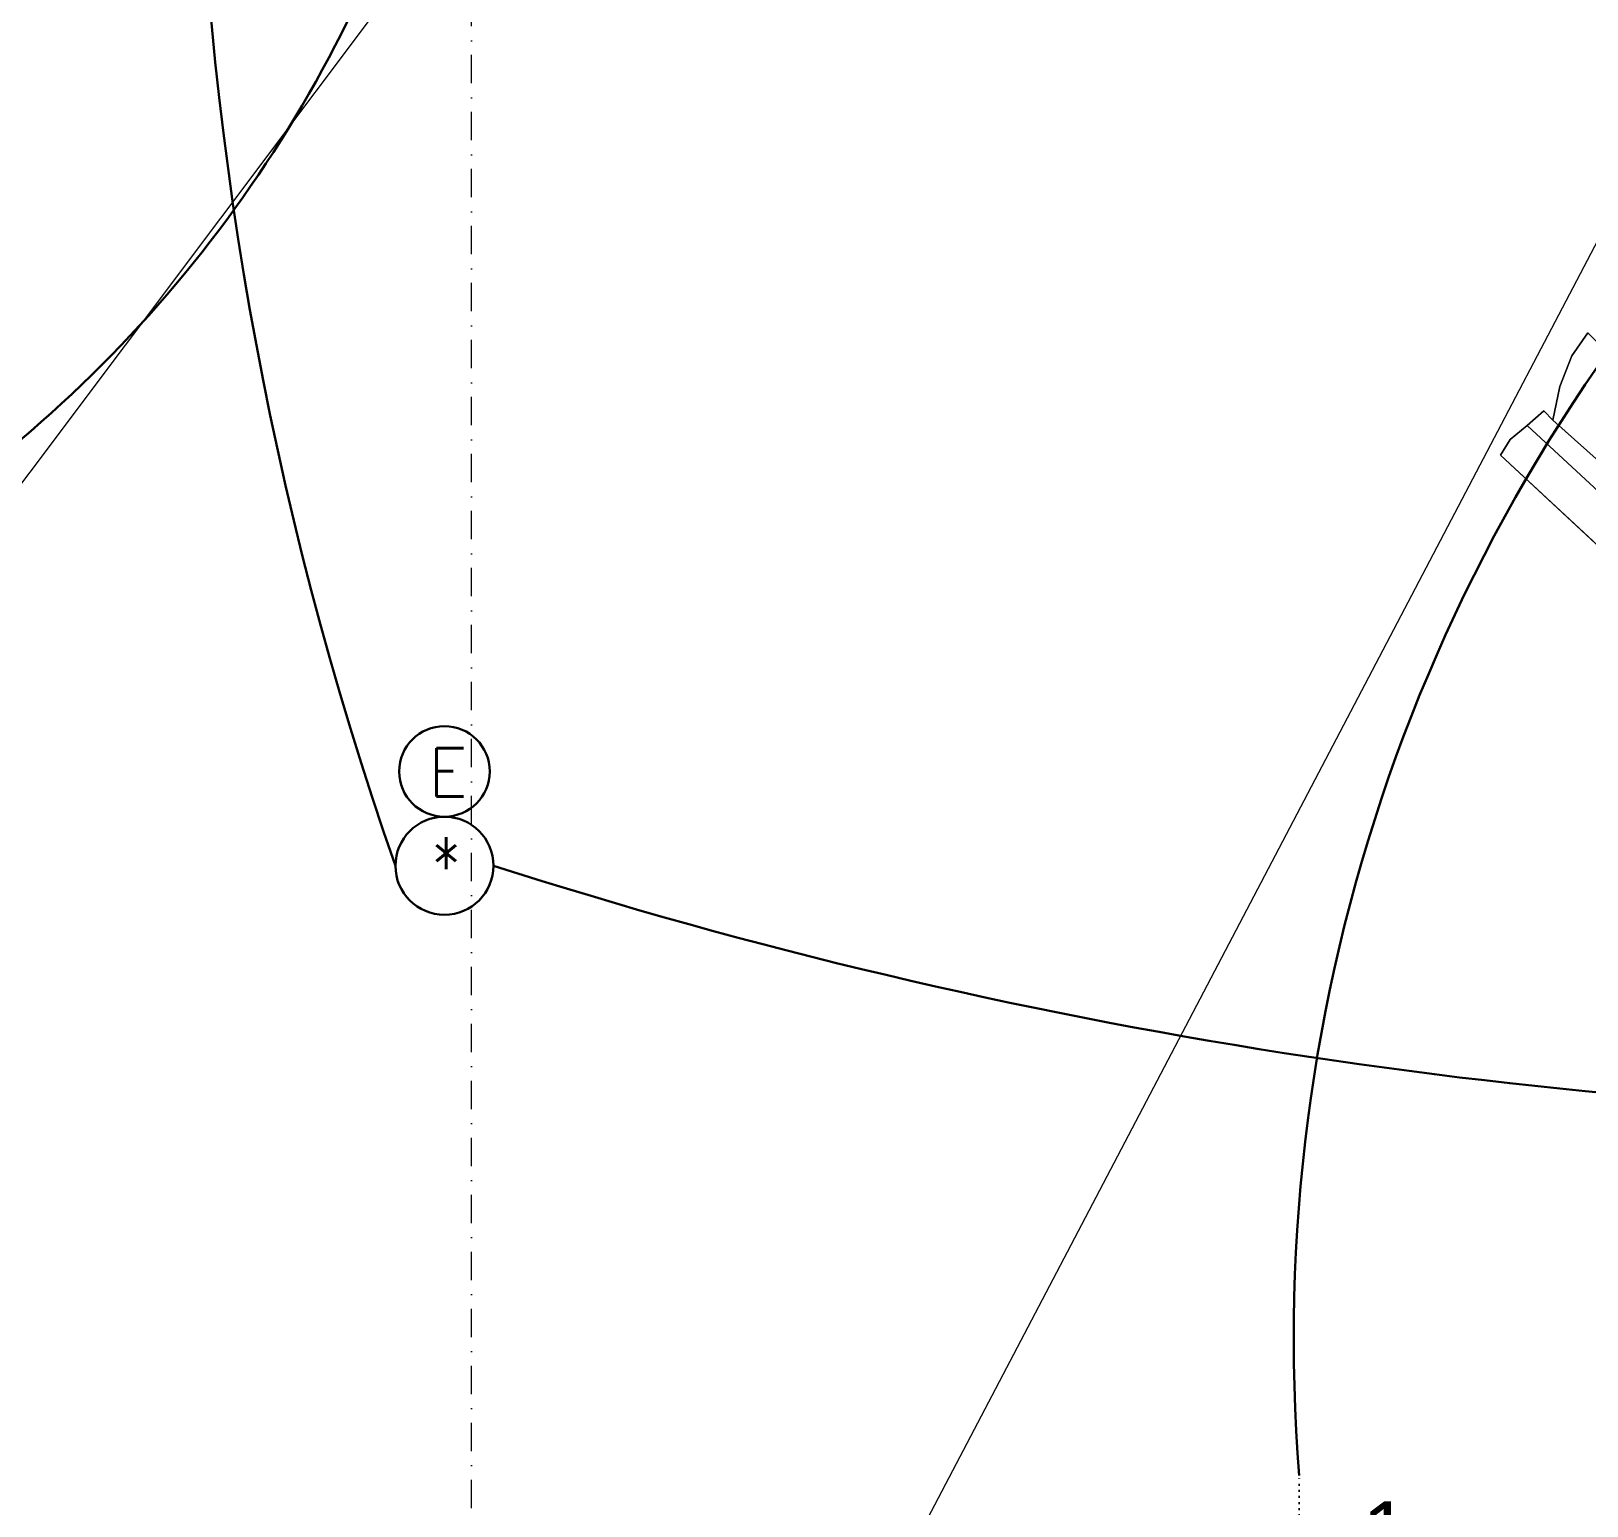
# Model space of a CAD drawing. Extents: x -1701 to 23780, y -363 to 7742.
# Drawn here: x 2525.2 to 2869.1, y 611.3 to 937.3 of the extents above; entities that cross this region are included whole.
import ezdxf
from ezdxf.enums import TextEntityAlignment as Align

# ---------------------------------------------------------------- set-up
doc = ezdxf.new("R2010")
doc.units = 0
doc.header["$LTSCALE"] = 25
doc.header["$MEASUREMENT"] = 0
for name, pattern in [('Audi$0$DASHDOT2', [0.5, 0.25, -0.125, 0, -0.125]), ('Audi$0$DOT2', [0.125, 0, -0.125]), ('Audi$0$HIDDEN', [0.375, 0.25, -0.125]), ('DOT2', [0.125, 0, -0.125])]:
    doc.linetypes.add(name, pattern=pattern)
doc.layers.get('0').update_dxf_attribs({"color": 9, "lineweight": 9})
for name, color, linetype, lineweight in [('31', 9, 'Continuous', 9), ('Audi$0$04', 8, 'Continuous', 9), ('Audi$0$06D', 8, 'Continuous', 9), ('Audi$0$10', 8, 'Continuous', 9), ('Audi$0$20', 8, 'Audi$0$DOT2', 9), ('Audi$0$24', 8, 'Audi$0$DASHDOT2', 9), ('Audi$0$35', 8, 'Continuous', 9), ('E-1x26W PL DOWNLIGHT ARMATÜR (GÖMME) (KİTLİ)', 7, 'Continuous', 30), ('E-ACİL AYDINLATMA KİTİ', 7, 'Continuous', 30), ('E-Aydınlatma', 7, 'Continuous', 30), ('E-KABLO', 7, 'Continuous', 30)]:
    doc.layers.add(name, color=color, linetype=linetype, lineweight=lineweight)
doc.styles.add('E-YAZI', font='txttw.shx')
doc.styles.add('TX-TEXT', font='')
doc.styles.get('TX-TEXT').set_extended_font_data('TrSah Futura Lt BT')

# ---------------------------------------------------------------- blocks, each defined once
blk = doc.blocks.new('Audi$0$P-AKS_AUDI')
at = {"layer": 'Audi$0$24'}
blk.add_lwpolyline([(-2100, -2590), (-2100, 1250)], dxfattribs=at)
blk = doc.blocks.new('Audi$0$p-zemin kat')
at = {"layer": 'Audi$0$20', "linetype": 'Audi$0$HIDDEN', "lineweight": 0}
blk.add_arc((4088.57, -323.37), 2647.53, 80.45701, 156.55486, dxfattribs=at)
at = {"layer": 'Audi$0$24'}
blk.add_blockref('Audi$0$P-AKS_AUDI', (4722.5, 2785), dxfattribs=at)
blk = doc.blocks.new('Audi$0$Group-322-1')
for p, q in [((384781.331, 69370.2105), (384781.2966, 69370.1597)), ((384781.5743, 69369.9737), (384781.331, 69370.2105)), ((384781.2966, 69370.1597), (384781.2703, 69370.0916)), ((384781.2703, 69370.0916), (384781.2557, 69370.0172)), ((384781.2352, 69370.0373), (384781.1991, 69370.0045)), ((384781.2557, 69370.0172), (384781.2352, 69370.0373)), ((384781.1991, 69370.0045), (384781.1619, 69369.9731)), ((384781.784, 69369.4706), (384781.1997, 69370.004)), ((384781.9623, 69369.3941), (384781.2557, 69370.0169)), ((384781.2557, 69370.0169), (384781.2754, 69369.9991)), ((384781.1619, 69369.9731), (384781.1407, 69369.9383)), ((384781.6545, 69369.8691), (384781.5743, 69369.9737)), ((384781.1407, 69369.9383), (384781.6919, 69369.4347)), ((384781.7823, 69369.6607), (384781.6545, 69369.8691)), ((384781.9441, 69369.4245), (384781.7823, 69369.6607)), ((384781.6228, 69369.4109), (384781.7921, 69369.4695)), ((384781.7921, 69369.4695), (384781.8013, 69369.4647)), ((384781.8013, 69369.4647), (384781.8317, 69369.4193)), ((384781.8241, 69369.4453), (384781.8377, 69369.4563)), ((384781.8377, 69369.4563), (384781.862, 69369.4435)), ((384781.6183, 69369.395), (384781.6228, 69369.4109)), ((384781.8317, 69369.4193), (384781.8727, 69369.4049)), ((384781.862, 69369.4435), (384781.8993, 69369.4183)), ((384781.8993, 69369.4183), (384781.9205, 69369.3851)), ((384781.9863, 69369.3597), (384781.9441, 69369.4245)), ((384781.6494, 69369.3621), (384781.6183, 69369.395)), ((384781.7937, 69369.3845), (384781.6889, 69369.3595)), ((384781.7664, 69369.3807), (384781.9464, 69369.2177)), ((384781.8226, 69369.3912), (384781.7937, 69369.3845)), ((384781.8894, 69369.3631), (384781.8226, 69369.3912)), ((384781.9205, 69369.3851), (384781.9175, 69369.372)), ((384781.6889, 69369.3595), (384781.6494, 69369.3621)), ((384781.9084, 69369.3622), (384781.8894, 69369.3631)), ((384781.9175, 69369.372), (384781.9084, 69369.3622)), ((384781.9692, 69369.3081), (384781.9114, 69369.3606)), ((384781.97, 69369.3257), (384781.9863, 69369.3597)), ((384781.9978, 69369.329), (384781.9767, 69369.3483)), ((384781.9625, 69369.2298), (384782.008, 69369.3088)), ((384781.9659, 69369.2362), (384781.97, 69369.3257)), ((384782.008, 69369.3088), (384781.9978, 69369.329))]:
    blk.add_line(p, q)
blk.add_lwpolyline([(384781.331, 69370.2105), (384781.5743, 69369.9737), (384781.6545, 69369.8691), (384781.7823, 69369.6607), (384781.9441, 69369.4245), (384781.9863, 69369.3597), (384781.9796, 69369.3457), (384781.9978, 69369.329), (384782.008, 69369.3088), (384781.9659, 69369.2362), (384781.9464, 69369.2177), (384781.7687, 69369.3785), (384781.6889, 69369.3595), (384781.6494, 69369.3621), (384781.6183, 69369.395), (384781.6228, 69369.4109), (384781.6919, 69369.4347), (384781.1407, 69369.9383), (384781.1619, 69369.9731), (384781.1991, 69370.0045), (384781.2352, 69370.0373), (384781.2557, 69370.0169), (384781.2703, 69370.0916), (384781.2966, 69370.1597)], close=True)
blk = doc.blocks.new('Audi$0$p-audi_arac')
at = {"layer": 'Audi$0$06D', "lineweight": 0, "flags": 128}
blk.add_lwpolyline([(695.6, 0.8), (-4.4, 0.8), (-4.4, 400.8), (695.6, 400.8)], close=True, dxfattribs=at)
at = {"xscale": 99.99999999999999, "yscale": 99.99999999999999, "zscale": 99.99999999999999, "rotation": 117.1763778173342}
blk.add_blockref('Audi$0$Group-322-1', (23745751.03, -31061967.79), dxfattribs=at)
blk = doc.blocks.new('Audi')
at = {"layer": 'Audi$0$20', "linetype": 'Audi$0$HIDDEN', "lineweight": 0}
blk.add_lwpolyline([(1754.32, 730, -0.342283), (4527.5, 2199.66, -0.342283)], format="xyb", dxfattribs=at)
at = {"layer": 'Audi$0$35'}
blk.add_arc((4088.57, -323.37), 2401.58, 85.46185, 153.71717, dxfattribs=at)
at = {"layer": 'Audi$0$04'}
for p, rotation in [((2369.9, 1300.99), 233.1035627324714), ((3038.51, 1211.39), 242.3325881705122)]:
    blk.add_blockref('Audi$0$p-audi_arac', p, dxfattribs=dict(at, rotation=rotation))
at = {"layer": 'Audi$0$10'}
blk.add_blockref('Audi$0$p-zemin kat', (0, 0), dxfattribs=at)
blk = doc.blocks.new('p-bur-VW-spotlight')
at = {"layer": 'E-Aydınlatma'}
h = blk.add_hatch(dxfattribs=at)
h.set_pattern_fill('DOTS', color=4, scale=20)
edge = h.paths.add_edge_path()
edge.add_arc((0, 0), 12.5, 0, 360)
at = {"layer": 'E-Aydınlatma', "color": 4, "linetype": 'DOT2', "ltscale": 0.4}
for q in [(0, 25), (-25, 0), (0, -25), (25, 0)]:
    blk.add_line((0, 0), q, dxfattribs=at)
at = {"layer": 'E-Aydınlatma', "color": 4, "linetype": 'ByBlock'}
blk.add_circle((0, 0), 12.5, dxfattribs=at)
at = {"layer": 'E-Aydınlatma', "color": 4, "style": 'TX-TEXT', "text_generation_flag": 4}
blk.add_attdef('W', text='', height=14, rotation=180, dxfattribs=at).set_placement((19.53, 11.56), align=Align.MIDDLE_CENTER)
blk = doc.blocks.new('E-1x26W PL DOWNLIGHT ARMATÜR (GÖMME) (KİTLİ)')
at = {"layer": 'E-1x26W PL DOWNLIGHT ARMATÜR (GÖMME) (KİTLİ)', "color": 4}
blk.add_ellipse((0, 0), major_axis=(-10.84, 0), ratio=1, start_param=3.1418, end_param=9.424985, dxfattribs=at)
at = {"layer": 'E-1x26W PL DOWNLIGHT ARMATÜR (GÖMME) (KİTLİ)', "color": 7, "style": 'E-YAZI', "width": 0.8}
blk.add_text('*', height=12.5, dxfattribs=at).set_placement((-3.07, -6.15))
blk = doc.blocks.new('100_ACİL AYDINLATMA KİTİ')
at = {"layer": 'E-ACİL AYDINLATMA KİTİ', "color": 3}
blk.add_circle((0, 0), 1.251, dxfattribs=at)
at = {"layer": 'E-ACİL AYDINLATMA KİTİ', "color": 3, "style": 'E-YAZI'}
blk.add_text('E', height=1.34, dxfattribs=at).set_placement((-0.448, -0.694))

msp = doc.modelspace()

# ---------------------------------------------------------------- linework, layer by layer
at = {"layer": 'E-KABLO', "color": 5}
for centre, radius, start, end in [((3341.97, 1011.07), 780.26, 162.10309, 199.33013), ((2980.17, 1852.64), 1155.05, 252.21579, 287.78457)]:
    msp.add_arc(centre, radius, start, end, dxfattribs=at)
at = {"layer": 'E-KABLO', "color": 6}
for centre, radius, start, end in [((2338.38, 1065.56), 286, 308.9066, 347.8784), ((3182.04, 648.17), 377.75, 137.061, 184.581)]:
    msp.add_arc(centre, radius, start, end, dxfattribs=at)

# ---------------------------------------------------------------- block references
at = {"color": 6}
msp.add_blockref('Audi', (0, 0), dxfattribs=at)
at = {"layer": '31', "xscale": 8, "yscale": 8, "zscale": 8}
msp.add_blockref('100_ACİL AYDINLATMA KİTİ', (2616.54, 773.64), dxfattribs=at)
at = {"layer": '31'}
msp.add_blockref('E-1x26W PL DOWNLIGHT ARMATÜR (GÖMME) (KİTLİ)', (2616.54, 752.79), dxfattribs=at)
ref = msp.add_blockref('p-bur-VW-spotlight', (2805.5, 593), dxfattribs=at)
ref.add_attrib('W', '1', dxfattribs={"layer": '0', "height": 14, "rotation": 180, "style": 'TX-TEXT', "text_generation_flag": 6}).set_placement((2824.65, 594.07), align=Align.BOTTOM_CENTER)

doc.saveas('drawing.dxf')
